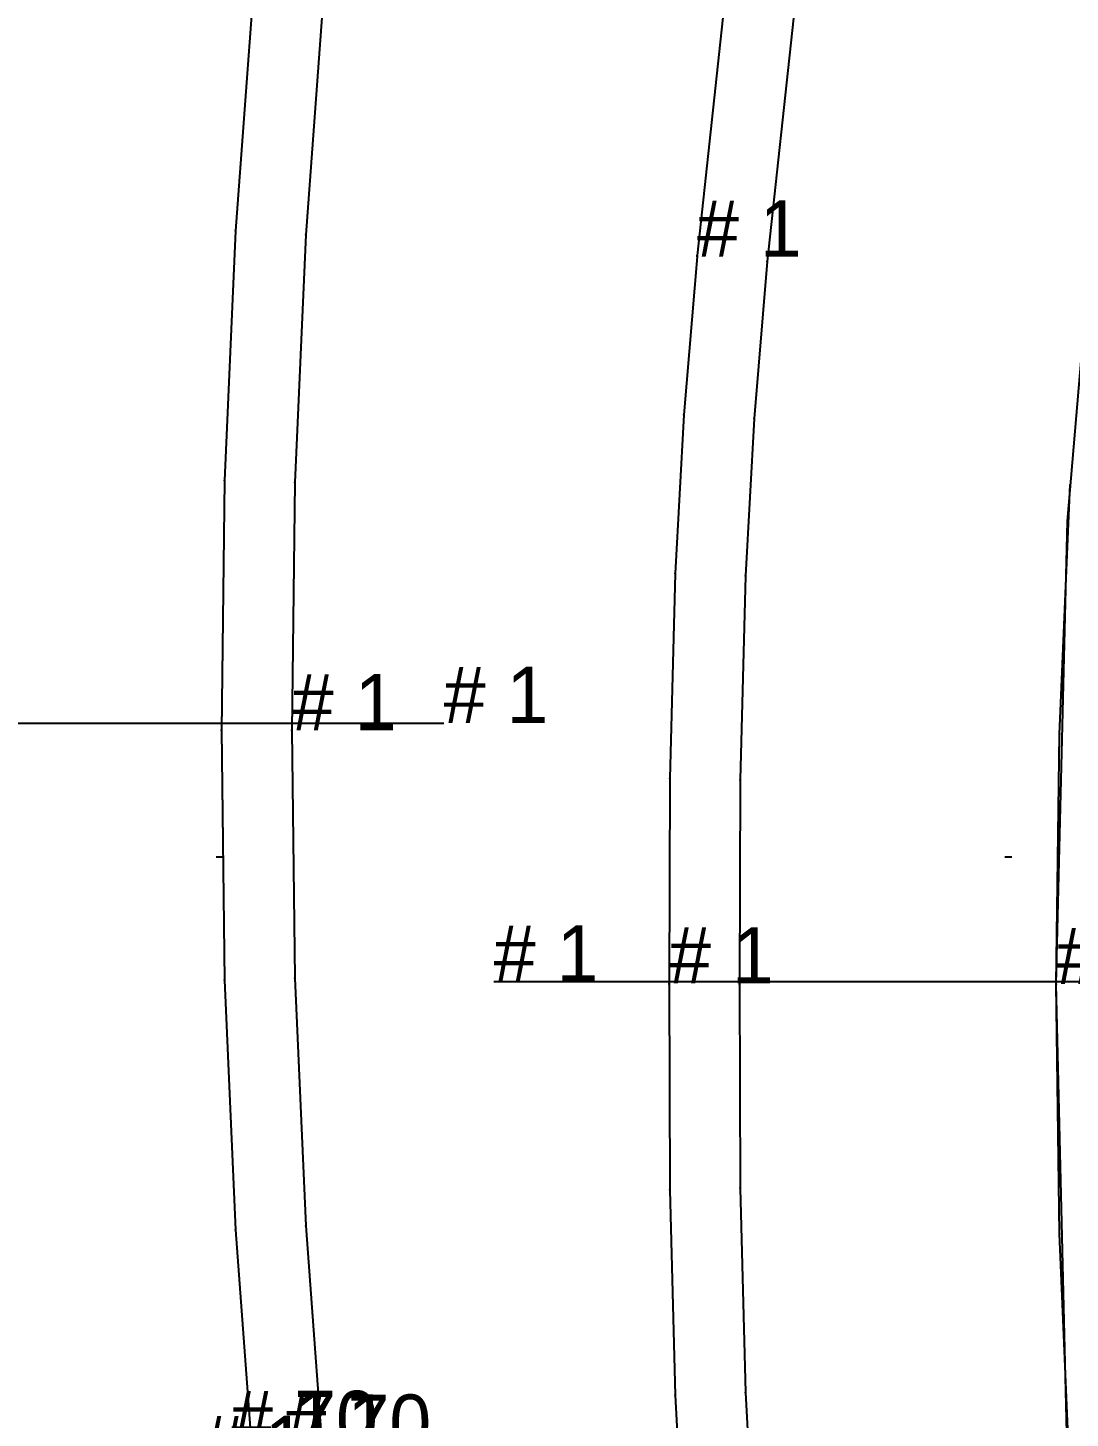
# Model space of a CAD drawing. Extents: x -10 to 8445, y -315 to 270.
# Drawn here: x 6936.4 to 7084.5, y -79.7 to 117.8 of the extents above; entities that cross this region are included whole.
import ezdxf

# ---------------------------------------------------------------- set-up
doc = ezdxf.new("R2010")
doc.units = 0

# ---------------------------------------------------------------- blocks, each defined once
blk = doc.blocks.new('SP740096-S_XS')
at = {"layer": '1'}
blk.add_lwpolyline([(-10628.5938, -374.9752), (-10631.1338, -409.1423), (-10632.6543, -444.3109), (-10633.1006, -479.5113), (-10633.1006, -479.5113), (-10632.6553, -514.7135), (-10631.1338, -549.8806), (-10628.5938, -584.0422)], dxfattribs=at)
at = {"layer": '14'}
blk.add_lwpolyline([(-10638.5479, -374.0248), (-10641.1172, -408.5558), (-10642.6523, -444.0191), (-10643.1006, -479.5113), (-10642.6523, -515.0051), (-10641.1172, -550.4667), (-10638.5469, -584.9994)], dxfattribs=at)
at = {"layer": '2'}
for p in [(-10641.1172, -408.5558), (-10631.1338, -409.1423), (-10643.1006, -479.5113), (-10633.1006, -479.5113), (-10641.1172, -550.4667), (-10631.1338, -549.8806)]:
    blk.add_point(p, dxfattribs=at)
at = {"layer": '3'}
for p in [(-10642.6523, -444.0191), (-10632.6543, -444.3109), (-10633.1006, -479.5113), (-10642.6523, -515.0051), (-10632.6553, -514.7135)]:
    blk.add_point(p, dxfattribs=at)
at = {"layer": '4'}
blk.add_point((-10633.1006, -479.5113, 10), dxfattribs=at)
at = {"layer": '5'}
blk.add_line((-10643.8496, -497.4898), (-10642.8496, -497.4898), dxfattribs=at)
at = {"layer": '7'}
blk.add_line((-10711.7363, -478.4878), (-10611.5293, -478.4878), dxfattribs=at)
blk = doc.blocks.new('SP740096-S_S')
at = {"layer": '1'}
blk.add_lwpolyline([(-10628.5938, -374.975), (-10631.1338, -409.142), (-10632.6543, -444.311), (-10633.1016, -479.511), (-10633.1016, -479.5113), (-10632.6563, -514.714), (-10631.1338, -549.881), (-10628.5938, -584.042)], dxfattribs=at)
at = {"layer": '14'}
blk.add_lwpolyline([(-10638.5479, -374.025), (-10641.1182, -408.556), (-10642.6523, -444.019), (-10643.1016, -479.511), (-10642.6523, -515.005), (-10641.1182, -550.467), (-10638.5479, -584.999)], dxfattribs=at)
at = {"layer": '2'}
for p in [(-10641.1182, -408.556), (-10631.1338, -409.142), (-10643.1016, -479.511), (-10633.1016, -479.511), (-10641.1182, -550.467), (-10631.1338, -549.881)]:
    blk.add_point(p, dxfattribs=at)
at = {"layer": '3'}
for p in [(-10642.6523, -444.019), (-10632.6543, -444.311), (-10633.1016, -479.5113), (-10642.6523, -515.005), (-10632.6563, -514.714)]:
    blk.add_point(p, dxfattribs=at)
at = {"layer": '4'}
blk.add_point((-10633.1016, -479.5113, 10), dxfattribs=at)
at = {"layer": '5'}
blk.add_line((-10643.8496, -497.4898), (-10642.8496, -497.4898), dxfattribs=at)
at = {"layer": '7'}
blk.add_line((-10711.7363, -478.488), (-10611.5303, -478.488), dxfattribs=at)
at = {"layer": '1'}
blk.add_text('# 1', height=8, dxfattribs=at).set_placement((-10633.1016, -479.5113))
at = {"layer": '2'}
for s, p in [('# 1', (-10641.708, -581.322)), ('# 1', (-10641.708, -581.326)), ('# 70', (-10641.707, -581.322)), ('# 1', (-10634.1299, -581.849)), ('# 1', (-10634.1299, -581.853)), ('# 70', (-10634.1289, -581.853)), ('# 1', (-10645.9141, -584.881)), ('# 1', (-10645.9141, -584.884))]:
    blk.add_text(s, height=8, dxfattribs=at).set_placement(p)
at = {"layer": '3'}
blk.add_text('# 1', height=8, dxfattribs=at).set_placement((-10633.1016, -479.5113))
at = {"layer": '4'}
blk.add_text('# 1', height=8, dxfattribs=at).set_placement((-10633.1016, -479.5113))
at = {"layer": '7'}
blk.add_text('# 1', height=8, dxfattribs=at).set_placement((-10611.5303, -478.488))
at = {"layer": '8'}
for s, p in [('# 1', (-10641.708, -581.322)), ('# 1', (-10641.708, -581.326)), ('# 70', (-10641.707, -581.322)), ('# 1', (-10634.1299, -581.849)), ('# 1', (-10634.1299, -581.853)), ('# 70', (-10634.1289, -581.853)), ('# 1', (-10645.9141, -584.881)), ('# 1', (-10645.9141, -584.884))]:
    blk.add_text(s, height=8, dxfattribs=at).set_placement(p)
blk = doc.blocks.new('SP740096-S_M')
at = {"layer": '1'}
blk.add_lwpolyline([(-10628.5938, -374.9752), (-10631.1338, -409.1423), (-10632.6543, -444.3109), (-10633.1006, -479.5113), (-10633.1006, -479.5113), (-10632.6553, -514.7135), (-10631.1338, -549.8806), (-10628.5938, -584.0422)], dxfattribs=at)
at = {"layer": '14'}
blk.add_lwpolyline([(-10638.5479, -374.0248), (-10641.1172, -408.5558), (-10642.6523, -444.0191), (-10643.1006, -479.5113), (-10642.6523, -515.0051), (-10641.1172, -550.4667), (-10638.5469, -584.9994)], dxfattribs=at)
at = {"layer": '2'}
for p in [(-10641.1172, -408.5558), (-10631.1338, -409.1423), (-10643.1006, -479.5113), (-10633.1006, -479.5113), (-10641.1172, -550.4667), (-10631.1338, -549.8806)]:
    blk.add_point(p, dxfattribs=at)
at = {"layer": '3'}
for p in [(-10642.6523, -444.0191), (-10632.6543, -444.3109), (-10633.1006, -479.5113), (-10642.6523, -515.0051), (-10632.6553, -514.7135)]:
    blk.add_point(p, dxfattribs=at)
at = {"layer": '4'}
blk.add_point((-10633.1006, -479.5113, 10), dxfattribs=at)
at = {"layer": '5'}
blk.add_line((-10643.8496, -497.4898), (-10642.8496, -497.4898), dxfattribs=at)
at = {"layer": '7'}
blk.add_line((-10711.7363, -478.4878), (-10611.5293, -478.4878), dxfattribs=at)
blk = doc.blocks.new('SP740096-S_L')
at = {"layer": '1'}
blk.add_lwpolyline([(-10628.5938, -374.9752), (-10631.1338, -409.1423), (-10632.6553, -444.3109), (-10633.1006, -479.5113), (-10633.1006, -479.5113), (-10632.6543, -514.7135), (-10631.1338, -549.8806), (-10628.5938, -584.0422)], dxfattribs=at)
at = {"layer": '14'}
blk.add_lwpolyline([(-10638.5479, -374.0248), (-10641.1172, -408.5558), (-10642.6523, -444.019), (-10643.1006, -479.5113), (-10642.6523, -515.0051), (-10641.1172, -550.4667), (-10638.5469, -584.9994)], dxfattribs=at)
at = {"layer": '2'}
for p in [(-10641.1172, -408.5558), (-10631.1338, -409.1423), (-10643.1006, -479.5113), (-10633.1006, -479.5113), (-10641.1172, -550.4667), (-10631.1338, -549.8806)]:
    blk.add_point(p, dxfattribs=at)
at = {"layer": '3'}
for p in [(-10642.6523, -444.019), (-10632.6553, -444.3109), (-10633.1006, -479.5113), (-10642.6523, -515.0051), (-10632.6543, -514.7135)]:
    blk.add_point(p, dxfattribs=at)
at = {"layer": '4'}
blk.add_point((-10633.1006, -479.5113, 10), dxfattribs=at)
at = {"layer": '5'}
blk.add_line((-10643.8496, -497.4898), (-10642.8496, -497.4898), dxfattribs=at)
at = {"layer": '7'}
blk.add_line((-10711.7363, -478.4878), (-10611.5293, -478.4878), dxfattribs=at)
blk = doc.blocks.new('SP740096-S_XL')
at = {"layer": '1'}
blk.add_lwpolyline([(-10628.5938, -374.9752), (-10631.1338, -409.1423), (-10632.6553, -444.3109), (-10633.1006, -479.5113), (-10633.1006, -479.5113), (-10632.6543, -514.7135), (-10631.1338, -549.8806), (-10628.5938, -584.0422)], dxfattribs=at)
at = {"layer": '14'}
blk.add_lwpolyline([(-10638.5479, -374.0248), (-10641.1172, -408.5558), (-10642.6523, -444.019), (-10643.1006, -479.5113), (-10642.6523, -515.0051), (-10641.1172, -550.4667), (-10638.5469, -584.9994)], dxfattribs=at)
at = {"layer": '2'}
for p in [(-10641.1172, -408.5558), (-10631.1338, -409.1423), (-10643.1006, -479.5113), (-10633.1006, -479.5113), (-10641.1172, -550.4667), (-10631.1338, -549.8806)]:
    blk.add_point(p, dxfattribs=at)
at = {"layer": '3'}
for p in [(-10642.6523, -444.019), (-10632.6553, -444.3109), (-10633.1006, -479.5113), (-10642.6523, -515.0051), (-10632.6543, -514.7135)]:
    blk.add_point(p, dxfattribs=at)
at = {"layer": '4'}
blk.add_point((-10633.1006, -479.5113, 10), dxfattribs=at)
at = {"layer": '5'}
blk.add_line((-10643.8496, -497.4898), (-10642.8496, -497.4898), dxfattribs=at)
at = {"layer": '7'}
blk.add_line((-10711.7363, -478.4878), (-10611.5293, -478.4878), dxfattribs=at)
blk = doc.blocks.new('SP740097-S_XS')
at = {"layer": '1'}
for points in [[(-10641.5459, 413.7364), (-10643.1006, 479.5113), (-10643.1006, 479.5113), (-10641.5029, 545.2865), (-10635.9102, 610.8347)], [(-10602.6836, 730.262), (-10650.6953, 750.5964), (-10658.2217, 732.9016), (-10665.748, 715.2067), (-10665.832, 714.9781), (-10676.1504, 684.3062), (-10684.127, 652.9346), (-10690.3301, 618.1422), (-10694.0996, 582.9922), (-10694.1133, 582.8414), (-10696.0029, 560.3693), (-10697.2129, 537.8394), (-10697.9893, 508.7277), (-10698.082, 479.5941), (-10698.0811, 479.4803), (-10697.9873, 450.2994), (-10697.2109, 421.1163), (-10696.0225, 398.9669)]]:
    blk.add_lwpolyline(points, dxfattribs=at)
at = {"layer": '14'}
for points in [[(-10641.1172, 408.5558), (-10642.6523, 444.0191), (-10643.1006, 479.5113), (-10642.6523, 515.0051), (-10641.1172, 550.4667)], [(-10602.6846, 730.262), (-10641.4873, 746.6931), (-10648.9707, 729.1051), (-10656.4531, 711.5172), (-10666.5459, 681.5605), (-10674.3301, 650.9272), (-10680.4248, 616.6951), (-10684.1367, 582.1285), (-10686.0166, 559.8419), (-10687.2178, 537.5134), (-10687.9941, 508.5148), (-10688.0889, 479.5113), (-10687.9912, 450.5024), (-10687.2178, 421.509), (-10686.0361, 399.5103)]]:
    blk.add_lwpolyline(points, dxfattribs=at)
at = {"layer": '2'}
for p in [(-10694.0996, 582.9922), (-10684.1367, 582.1285), (-10697.2129, 537.8394), (-10687.2178, 537.5134), (-10698.0811, 479.4803), (-10688.0889, 479.5113), (-10643.1006, 479.5113), (-10643.1006, 479.5113), (-10697.2109, 421.1163), (-10687.2178, 421.509)]:
    blk.add_point(p, dxfattribs=at)
at = {"layer": '3'}
for p in [(-10694.1133, 582.8414), (-10696.0029, 560.3693), (-10686.0166, 559.8419), (-10641.5029, 545.2865), (-10642.6523, 515.0051), (-10697.9893, 508.7277), (-10687.9941, 508.5148), (-10698.082, 479.5941), (-10643.1006, 479.5113), (-10697.9873, 450.2994), (-10687.9912, 450.5024), (-10642.6523, 444.0191)]:
    blk.add_point(p, dxfattribs=at)
at = {"layer": '4'}
for p in [(-10694.1133, 582.8414, 10), (-10698.082, 479.5941, 10), (-10643.1006, 479.5113, 10)]:
    blk.add_point(p, dxfattribs=at)
at = {"layer": '5'}
blk.add_line((-10650.4033, 497.5757), (-10649.4033, 497.5757), dxfattribs=at)
at = {"layer": '7'}
blk.add_line((-10722.9795, 479.8617), (-10615.6611, 479.8617), dxfattribs=at)
blk = doc.blocks.new('SP740097-S_S')
at = {"layer": '1'}
for points in [[(-10641.5459, 413.736), (-10643.1016, 479.511), (-10643.1016, 479.5113), (-10641.5039, 545.287), (-10635.9102, 610.835)], [(-10602.6836, 730.262), (-10650.6963, 750.596), (-10658.2217, 732.902), (-10665.748, 715.207), (-10665.832, 714.978), (-10676.1504, 684.306), (-10684.1279, 652.935), (-10690.3301, 618.142), (-10694.0996, 582.992), (-10694.1143, 582.841), (-10696.0039, 560.369), (-10697.2139, 537.839), (-10697.9902, 508.728), (-10698.082, 479.594), (-10698.082, 479.48), (-10697.9863, 450.3), (-10697.2119, 421.116), (-10696.0225, 398.967)]]:
    blk.add_lwpolyline(points, dxfattribs=at)
at = {"layer": '14'}
for points in [[(-10641.1182, 408.556), (-10642.6523, 444.019), (-10643.1016, 479.511), (-10642.6523, 515.005), (-10641.1182, 550.467)], [(-10602.6855, 730.262), (-10641.4883, 746.693), (-10648.9717, 729.105), (-10656.4541, 711.517), (-10666.5459, 681.561), (-10674.3301, 650.927), (-10680.4238, 616.695), (-10684.1377, 582.129), (-10686.0176, 559.842), (-10687.2178, 537.514), (-10687.9941, 508.515), (-10688.0898, 479.511), (-10687.9902, 450.502), (-10687.2178, 421.509), (-10686.0361, 399.51)]]:
    blk.add_lwpolyline(points, dxfattribs=at)
at = {"layer": '2'}
for p in [(-10694.0996, 582.992), (-10684.1377, 582.129), (-10697.2139, 537.839), (-10687.2178, 537.514), (-10698.082, 479.48), (-10688.0898, 479.511), (-10643.1016, 479.511), (-10643.1016, 479.511), (-10697.2119, 421.116), (-10687.2178, 421.509)]:
    blk.add_point(p, dxfattribs=at)
at = {"layer": '3'}
for p in [(-10694.1143, 582.841), (-10696.0039, 560.369), (-10686.0176, 559.842), (-10641.5039, 545.287), (-10642.6523, 515.005), (-10697.9902, 508.728), (-10687.9941, 508.515), (-10698.082, 479.594), (-10643.1016, 479.5113), (-10697.9863, 450.3), (-10687.9902, 450.502), (-10642.6523, 444.019)]:
    blk.add_point(p, dxfattribs=at)
at = {"layer": '4'}
for p in [(-10694.1143, 582.841, 10), (-10698.082, 479.594, 10), (-10643.1016, 479.5113, 10)]:
    blk.add_point(p, dxfattribs=at)
at = {"layer": '5'}
blk.add_line((-10650.4033, 497.5757), (-10649.4033, 497.5757), dxfattribs=at)
at = {"layer": '7'}
blk.add_line((-10722.9805, 479.862), (-10615.6621, 479.862), dxfattribs=at)
at = {"layer": '1'}
for s, p in [('# 1', (-10694.1143, 582.841)), ('# 1', (-10698.082, 479.594)), ('# 33', (-10643.1016, 479.5113))]:
    blk.add_text(s, height=8, dxfattribs=at).set_placement(p)
at = {"layer": '3'}
for s, p in [('# 1', (-10694.1143, 582.841)), ('# 1', (-10698.082, 479.594)), ('# 33', (-10643.1016, 479.5113))]:
    blk.add_text(s, height=8, dxfattribs=at).set_placement(p)
at = {"layer": '4'}
for s, p in [('# 1', (-10694.1143, 582.841)), ('# 1', (-10698.082, 479.594)), ('# 33', (-10643.1016, 479.5113))]:
    blk.add_text(s, height=8, dxfattribs=at).set_placement(p)
at = {"layer": '7'}
blk.add_text('# 1', height=8, dxfattribs=at).set_placement((-10722.9805, 479.862))
blk = doc.blocks.new('SP740097-S_M')
at = {"layer": '1'}
for points in [[(-10641.5459, 413.7364), (-10643.1006, 479.5113), (-10643.1006, 479.5113), (-10641.5029, 545.2865), (-10635.9102, 610.8347)], [(-10602.6836, 730.262), (-10650.6953, 750.5964), (-10658.2217, 732.9016), (-10665.748, 715.2067), (-10665.832, 714.9781), (-10676.1504, 684.3062), (-10684.127, 652.9346), (-10690.3301, 618.1422), (-10694.0996, 582.9922), (-10694.1133, 582.8414), (-10696.0029, 560.3693), (-10697.2129, 537.8394), (-10697.9893, 508.7277), (-10698.082, 479.5941), (-10698.0811, 479.4803), (-10697.9873, 450.2994), (-10697.2109, 421.1163), (-10696.0225, 398.9669)]]:
    blk.add_lwpolyline(points, dxfattribs=at)
at = {"layer": '14'}
for points in [[(-10641.1172, 408.5558), (-10642.6523, 444.0191), (-10643.1006, 479.5113), (-10642.6523, 515.0051), (-10641.1172, 550.4667)], [(-10602.6846, 730.262), (-10641.4873, 746.6931), (-10648.9707, 729.1051), (-10656.4531, 711.5172), (-10666.5459, 681.5605), (-10674.3301, 650.9272), (-10680.4248, 616.6951), (-10684.1367, 582.1285), (-10686.0166, 559.8419), (-10687.2178, 537.5134), (-10687.9941, 508.5148), (-10688.0889, 479.5113), (-10687.9912, 450.5024), (-10687.2178, 421.509), (-10686.0361, 399.5103)]]:
    blk.add_lwpolyline(points, dxfattribs=at)
at = {"layer": '2'}
for p in [(-10694.0996, 582.9922), (-10684.1367, 582.1285), (-10697.2129, 537.8394), (-10687.2178, 537.5134), (-10698.0811, 479.4803), (-10688.0889, 479.5113), (-10643.1006, 479.5113), (-10643.1006, 479.5113), (-10697.2109, 421.1163), (-10687.2178, 421.509)]:
    blk.add_point(p, dxfattribs=at)
at = {"layer": '3'}
for p in [(-10694.1133, 582.8414), (-10696.0029, 560.3693), (-10686.0166, 559.8419), (-10641.5029, 545.2865), (-10642.6523, 515.0051), (-10697.9893, 508.7277), (-10687.9941, 508.5148), (-10698.082, 479.5941), (-10643.1006, 479.5113), (-10697.9873, 450.2994), (-10687.9912, 450.5024), (-10642.6523, 444.0191)]:
    blk.add_point(p, dxfattribs=at)
at = {"layer": '4'}
for p in [(-10694.1133, 582.8414, 10), (-10698.082, 479.5941, 10), (-10643.1006, 479.5113, 10)]:
    blk.add_point(p, dxfattribs=at)
at = {"layer": '5'}
blk.add_line((-10650.4033, 497.5757), (-10649.4033, 497.5757), dxfattribs=at)
at = {"layer": '7'}
blk.add_line((-10722.9795, 479.8617), (-10615.6611, 479.8617), dxfattribs=at)
blk = doc.blocks.new('SP740097-S_L')
at = {"layer": '1'}
for points in [[(-10641.5469, 413.7364), (-10643.1006, 479.5113), (-10643.1006, 479.5113), (-10641.502, 545.2866), (-10635.9102, 610.8347)], [(-10602.6836, 730.262), (-10650.6953, 750.5964), (-10658.2217, 732.9016), (-10665.748, 715.2067), (-10665.832, 714.9781), (-10676.1504, 684.3062), (-10684.127, 652.9346), (-10690.3301, 618.1422), (-10694.0996, 582.9922), (-10694.1133, 582.8414), (-10696.0029, 560.3693), (-10697.2129, 537.8394), (-10697.9893, 508.7277), (-10698.082, 479.5941), (-10698.0811, 479.4803), (-10697.9873, 450.2994), (-10697.2109, 421.1163), (-10696.0225, 398.9669)]]:
    blk.add_lwpolyline(points, dxfattribs=at)
at = {"layer": '14'}
for points in [[(-10641.1172, 408.5558), (-10642.6523, 444.019), (-10643.1006, 479.5113), (-10642.6523, 515.0051), (-10641.1172, 550.4667)], [(-10602.6846, 730.262), (-10641.4873, 746.6931), (-10648.9707, 729.1051), (-10656.4531, 711.5172), (-10666.5459, 681.5603), (-10674.3301, 650.9272), (-10680.4248, 616.6951), (-10684.1367, 582.1285), (-10686.0176, 559.8419), (-10687.2178, 537.5134), (-10687.9941, 508.5148), (-10688.0889, 479.5113), (-10687.9912, 450.5024), (-10687.2178, 421.509), (-10686.0361, 399.5103)]]:
    blk.add_lwpolyline(points, dxfattribs=at)
at = {"layer": '2'}
for p in [(-10694.0996, 582.9922), (-10684.1367, 582.1285), (-10697.2129, 537.8394), (-10687.2178, 537.5134), (-10698.0811, 479.4803), (-10688.0889, 479.5113), (-10643.1006, 479.5113), (-10643.1006, 479.5113), (-10697.2109, 421.1163), (-10687.2178, 421.509)]:
    blk.add_point(p, dxfattribs=at)
at = {"layer": '3'}
for p in [(-10694.1133, 582.8414), (-10696.0029, 560.3693), (-10686.0176, 559.8419), (-10641.502, 545.2866), (-10642.6523, 515.0051), (-10697.9893, 508.7277), (-10687.9941, 508.5148), (-10698.082, 479.5941), (-10643.1006, 479.5113), (-10697.9873, 450.2994), (-10687.9912, 450.5024), (-10642.6523, 444.019)]:
    blk.add_point(p, dxfattribs=at)
at = {"layer": '4'}
for p in [(-10694.1133, 582.8414, 10), (-10698.082, 479.5941, 10), (-10643.1006, 479.5113, 10)]:
    blk.add_point(p, dxfattribs=at)
at = {"layer": '5'}
blk.add_line((-10650.4033, 497.5757), (-10649.4033, 497.5757), dxfattribs=at)
at = {"layer": '7'}
blk.add_line((-10722.9795, 479.8617), (-10615.6611, 479.8617), dxfattribs=at)
blk = doc.blocks.new('SP740097-S_XL')
at = {"layer": '1'}
for points in [[(-10641.5469, 413.7364), (-10643.1006, 479.5113), (-10643.1006, 479.5113), (-10641.502, 545.2866), (-10635.9102, 610.8347)], [(-10602.6836, 730.262), (-10650.6953, 750.5964), (-10658.2217, 732.9016), (-10665.748, 715.2067), (-10665.832, 714.9781), (-10676.1504, 684.3062), (-10684.127, 652.9346), (-10690.3301, 618.1422), (-10694.0996, 582.9922), (-10694.1133, 582.8414), (-10696.0029, 560.3693), (-10697.2129, 537.8394), (-10697.9893, 508.7277), (-10698.082, 479.5941), (-10698.0811, 479.4803), (-10697.9873, 450.2994), (-10697.2109, 421.1163), (-10696.0225, 398.9669)]]:
    blk.add_lwpolyline(points, dxfattribs=at)
at = {"layer": '14'}
for points in [[(-10641.1172, 408.5558), (-10642.6523, 444.019), (-10643.1006, 479.5113), (-10642.6523, 515.0051), (-10641.1172, 550.4667)], [(-10602.6846, 730.262), (-10641.4873, 746.6931), (-10648.9707, 729.1051), (-10656.4531, 711.5172), (-10666.5459, 681.5603), (-10674.3301, 650.9272), (-10680.4248, 616.6951), (-10684.1367, 582.1285), (-10686.0176, 559.8419), (-10687.2178, 537.5134), (-10687.9941, 508.5148), (-10688.0889, 479.5113), (-10687.9912, 450.5024), (-10687.2178, 421.509), (-10686.0361, 399.5103)]]:
    blk.add_lwpolyline(points, dxfattribs=at)
at = {"layer": '2'}
for p in [(-10694.0996, 582.9922), (-10684.1367, 582.1285), (-10697.2129, 537.8394), (-10687.2178, 537.5134), (-10698.0811, 479.4803), (-10688.0889, 479.5113), (-10643.1006, 479.5113), (-10643.1006, 479.5113), (-10697.2109, 421.1163), (-10687.2178, 421.509)]:
    blk.add_point(p, dxfattribs=at)
at = {"layer": '3'}
for p in [(-10694.1133, 582.8414), (-10696.0029, 560.3693), (-10686.0176, 559.8419), (-10641.502, 545.2866), (-10642.6523, 515.0051), (-10697.9893, 508.7277), (-10687.9941, 508.5148), (-10698.082, 479.5941), (-10643.1006, 479.5113), (-10697.9873, 450.2994), (-10687.9912, 450.5024), (-10642.6523, 444.019)]:
    blk.add_point(p, dxfattribs=at)
at = {"layer": '4'}
for p in [(-10694.1133, 582.8414, 10), (-10698.082, 479.5941, 10), (-10643.1006, 479.5113, 10)]:
    blk.add_point(p, dxfattribs=at)
at = {"layer": '5'}
blk.add_line((-10650.4033, 497.5757), (-10649.4033, 497.5757), dxfattribs=at)
at = {"layer": '7'}
blk.add_line((-10722.9795, 479.8617), (-10615.6611, 479.8617), dxfattribs=at)

msp = doc.modelspace()

# ---------------------------------------------------------------- block references
at = {"layer": '1'}
for name, p in [('SP740096-S_S', (17607.0391, 497.4898)), ('SP740096-S_XS', (17607.0391, 497.4898)), ('SP740096-S_M', (17607.0391, 497.4898)), ('SP740096-S_L', (17607.0391, 497.4898)), ('SP740096-S_XL', (17607.0391, 497.4898)), ('SP740097-S_S', (17725.5938, -497.5757)), ('SP740097-S_XS', (17725.5938, -497.5757)), ('SP740097-S_M', (17725.5938, -497.5757)), ('SP740097-S_L', (17725.5938, -497.5757)), ('SP740097-S_XL', (17725.5938, -497.5757))]:
    msp.add_blockref(name, p, dxfattribs=at)

doc.saveas('drawing.dxf')
